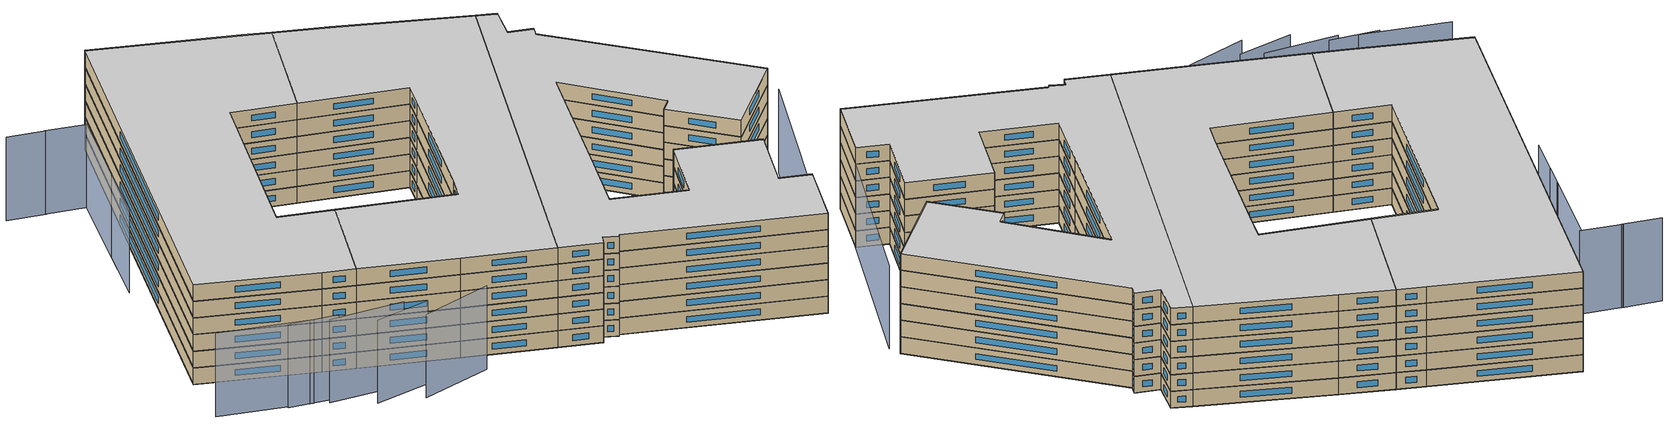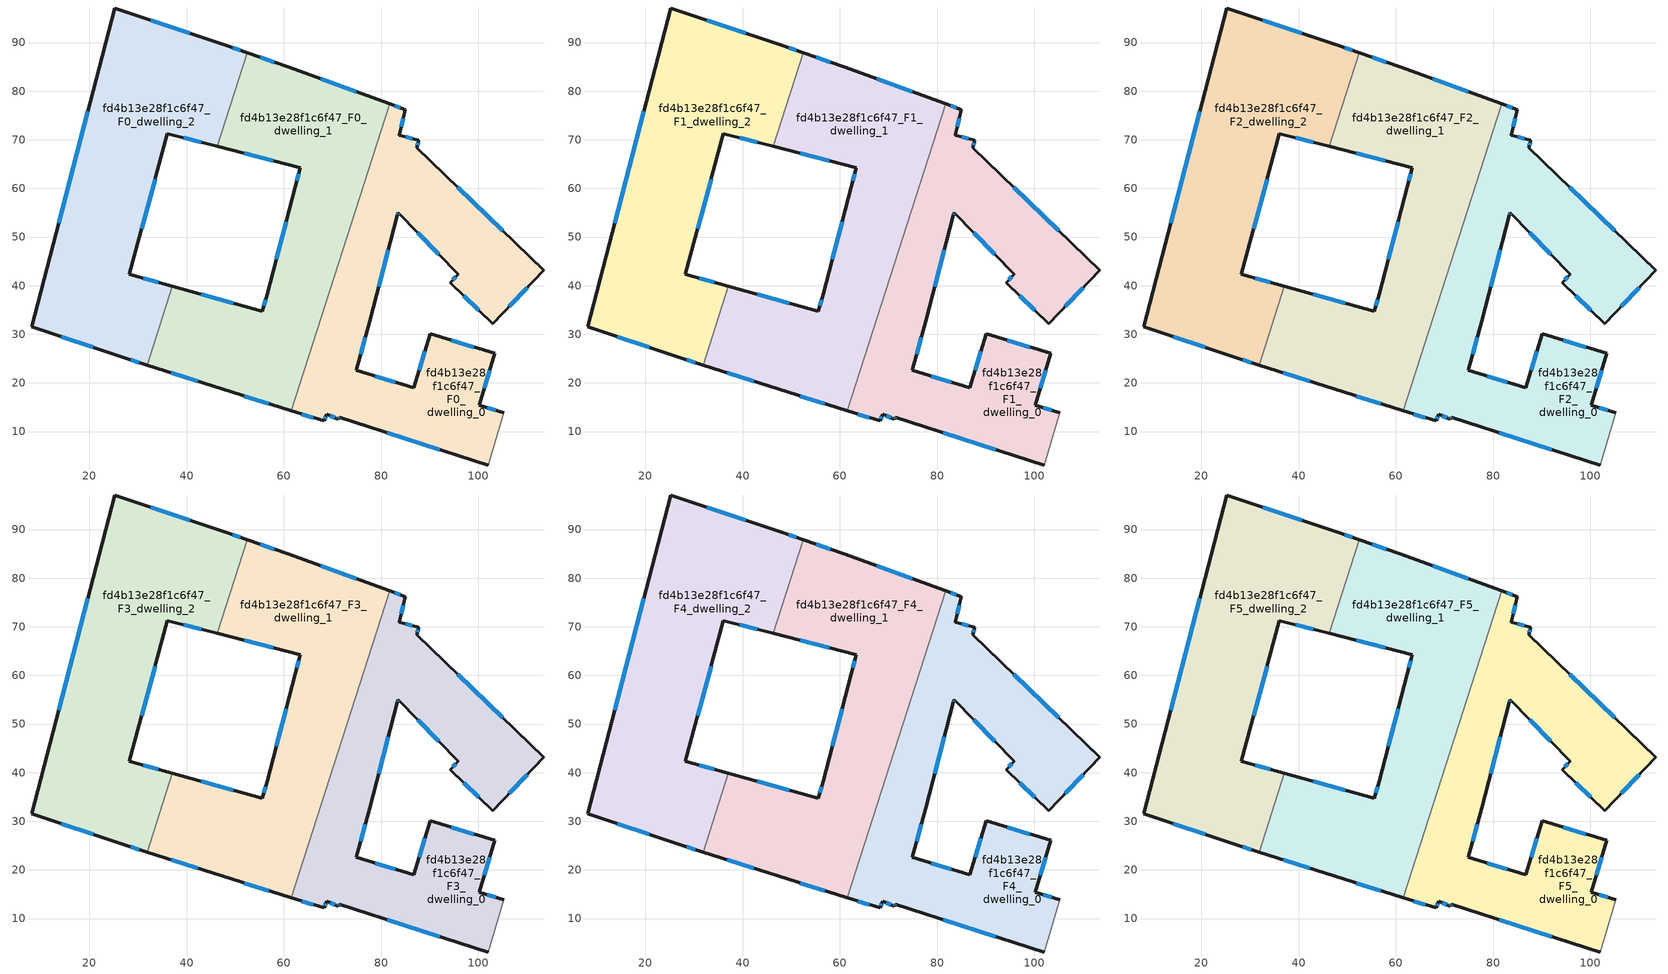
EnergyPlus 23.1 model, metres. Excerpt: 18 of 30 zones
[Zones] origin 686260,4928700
fd4b13e28f1c6f47_F0_dwelling_0
 floor ground (EU_floor_Construction): 102.03,3.13 105.22,13.91 100.19,15.45 103.4,26.08 90.09,30.09 86.74,19.01 74.89,22.59 77.6,32.68 83.31,54.49 83.46,55 95.88,42.39 94.17,40.62 102.91,32.19 113.47,43.14 87.32,68.39 87.73,69.86 83.74,70.94 84.94,76.18 81.71,77.36 61.51,14.3 68.26,12.19 68.8,13.53 71.2,12.57 71.34,12.95 z0
 wall outside (EU_wall_Construction): 81.71,77.36 84.94,76.18 83.74,70.94 87.73,69.86 87.32,68.39 113.47,43.14 102.91,32.19 94.17,40.62 95.88,42.39 83.46,55 83.31,54.49 77.6,32.68 74.89,22.59 86.74,19.01 90.09,30.09 103.4,26.08 100.19,15.45 105.22,13.91 / 102.03,3.13 71.34,12.95 71.2,12.57 68.8,13.53 68.26,12.19 61.51,14.3 z0:3
 wall to fd4b13e28f1c6f47_F0_dwelling_1 (EU_wall_Construction): 61.51,14.3 81.71,77.36 z0:3
 wall adiabatic (EU_wall_Construction): 105.22,13.91 102.03,3.13 z0:3
 window (EU_Window_Construction): 68.62,13.09 68.43,12.62 / 66.07,12.87 63.7,13.61 / 82.76,76.98 83.89,76.56 / 84.55,74.48 84.13,72.64 / 85.03,70.59 86.43,70.21 / 87.59,69.38 87.45,68.86 / 95.79,60.2 104.99,51.32 / 110.04,39.59 106.33,35.74 / 100.07,34.92 97,37.89 / 94.72,41.19 95.32,41.81 / 91.85,46.48 87.48,50.91 / 83.41,54.83 83.36,54.65 / 81.46,47.42 79.45,39.75 / 76.72,29.41 75.77,25.86 / 78.73,21.43 82.9,20.17 / 87.82,22.6 89,26.5 / 94.4,28.79 99.08,27.38 / 102.36,22.63 101.23,18.89 / 101.82,14.95 103.59,14.41 / 92.08,6.31 81.29,9.77 / 71.29,12.83 71.24,12.69 / 70.42,12.88 69.58,13.22 z0.97:2.03
fd4b13e28f1c6f47_F0_dwelling_1
 floor ground (EU_floor_Construction): 61.51,14.3 81.71,77.36 60.75,85.06 52.45,87.92 46.27,68.63 63.35,64.3 62.37,60.34 56.55,38.24 55.54,34.78 37.06,39.89 31.87,23.68 47.24,18.76 z0
 wall outside (EU_wall_Construction): 37.06,39.89 55.54,34.78 56.55,38.24 62.37,60.34 63.35,64.3 46.27,68.63 / 52.45,87.92 60.75,85.06 81.71,77.36 / 61.51,14.3 47.24,18.76 31.87,23.68 z0:3
 wall to fd4b13e28f1c6f47_F0_dwelling_2 (EU_wall_Construction): 46.27,68.63 52.45,87.92 / 31.87,23.68 37.06,39.89 z0:3
 window (EU_Window_Construction): 43.05,38.23 49.55,36.43 / 55.86,35.9 56.22,37.12 / 58.43,45.4 60.48,53.17 / 62.68,61.62 63.03,63.01 / 57.81,65.7 51.8,67.22 / 55.14,87 58.06,85.99 / 67.54,82.56 74.91,79.86 / 56.88,15.74 51.86,17.31 / 42.26,20.36 36.85,22.09 z0.97:2.03
fd4b13e28f1c6f47_F0_dwelling_2
 floor ground (EU_floor_Construction): 31.87,23.68 37.06,39.89 28.23,42.33 36.05,71.22 46.27,68.63 52.45,87.92 48.01,89.46 25.21,97.1 8.11,31.6 26.88,25.28 z0
 wall outside (EU_wall_Construction): 46.27,68.63 36.05,71.22 28.23,42.33 37.06,39.89 / 31.87,23.68 26.88,25.28 8.11,31.6 25.21,97.1 48.01,89.46 52.45,87.92 z0:3
 window (EU_Window_Construction): 32.6,94.62 40.62,91.93 / 49.45,88.96 51.01,88.42 / 42.95,69.47 39.36,70.38 / 33.51,61.85 30.76,51.7 / 31.09,41.54 34.2,40.68 / 30.25,24.2 28.5,24.76 / 20.79,27.33 14.19,29.55 / 13.65,52.83 19.66,75.87 z0.97:2.03
fd4b13e28f1c6f47_F1_dwelling_0
 floor to fd4b13e28f1c6f47_F0_dwelling_0 (EU_floor_Construction): 102.03,3.13 105.22,13.91 100.19,15.45 103.4,26.08 90.09,30.09 86.74,19.01 74.89,22.59 77.6,32.68 83.31,54.49 83.46,55 95.88,42.39 94.17,40.62 102.91,32.19 113.47,43.14 87.32,68.39 87.73,69.86 83.74,70.94 84.94,76.18 81.71,77.36 61.51,14.3 68.26,12.19 68.8,13.53 71.2,12.57 71.34,12.95 z3
 wall outside (EU_wall_Construction): 81.71,77.36 84.94,76.18 83.74,70.94 87.73,69.86 87.32,68.39 113.47,43.14 102.91,32.19 94.17,40.62 95.88,42.39 83.46,55 83.31,54.49 77.6,32.68 74.89,22.59 86.74,19.01 90.09,30.09 103.4,26.08 100.19,15.45 105.22,13.91 / 102.03,3.13 71.34,12.95 71.2,12.57 68.8,13.53 68.26,12.19 61.51,14.3 z3:6
 wall to fd4b13e28f1c6f47_F1_dwelling_1 (EU_wall_Construction): 61.51,14.3 81.71,77.36 z3:6
 wall adiabatic (EU_wall_Construction): 105.22,13.91 102.03,3.13 z3:6
 window (EU_Window_Construction): 68.62,13.09 68.43,12.62 / 66.07,12.87 63.7,13.61 / 82.76,76.98 83.89,76.56 / 84.55,74.48 84.13,72.64 / 85.03,70.59 86.43,70.21 / 87.59,69.38 87.45,68.86 / 95.79,60.2 104.99,51.32 / 110.04,39.59 106.33,35.74 / 100.07,34.92 97,37.89 / 94.72,41.19 95.32,41.81 / 91.85,46.48 87.48,50.91 / 83.41,54.83 83.36,54.65 / 81.46,47.42 79.45,39.75 / 76.72,29.41 75.77,25.86 / 78.73,21.43 82.9,20.17 / 87.82,22.6 89,26.5 / 94.4,28.79 99.08,27.38 / 102.36,22.63 101.23,18.89 / 101.82,14.95 103.59,14.41 / 92.08,6.31 81.29,9.77 / 71.29,12.83 71.24,12.69 / 70.42,12.88 69.58,13.22 z3.97:5.03
fd4b13e28f1c6f47_F1_dwelling_1
 floor to fd4b13e28f1c6f47_F0_dwelling_1 (EU_floor_Construction): 61.51,14.3 81.71,77.36 60.75,85.06 52.45,87.92 46.27,68.63 63.35,64.3 62.37,60.34 56.55,38.24 55.54,34.78 37.06,39.89 31.87,23.68 47.24,18.76 z3
 wall outside (EU_wall_Construction): 37.06,39.89 55.54,34.78 56.55,38.24 62.37,60.34 63.35,64.3 46.27,68.63 / 52.45,87.92 60.75,85.06 81.71,77.36 / 61.51,14.3 47.24,18.76 31.87,23.68 z3:6
 wall to fd4b13e28f1c6f47_F1_dwelling_2 (EU_wall_Construction): 46.27,68.63 52.45,87.92 / 31.87,23.68 37.06,39.89 z3:6
 window (EU_Window_Construction): 43.05,38.23 49.55,36.43 / 55.86,35.9 56.22,37.12 / 58.43,45.4 60.48,53.17 / 62.68,61.62 63.03,63.01 / 57.81,65.7 51.8,67.22 / 55.14,87 58.06,85.99 / 67.54,82.56 74.91,79.86 / 56.88,15.74 51.86,17.31 / 42.26,20.36 36.85,22.09 z3.97:5.03
fd4b13e28f1c6f47_F1_dwelling_2
 floor to fd4b13e28f1c6f47_F0_dwelling_2 (EU_floor_Construction): 31.87,23.68 37.06,39.89 28.23,42.33 36.05,71.22 46.27,68.63 52.45,87.92 48.01,89.46 25.21,97.1 8.11,31.6 26.88,25.28 z3
 wall outside (EU_wall_Construction): 46.27,68.63 36.05,71.22 28.23,42.33 37.06,39.89 / 31.87,23.68 26.88,25.28 8.11,31.6 25.21,97.1 48.01,89.46 52.45,87.92 z3:6
 window (EU_Window_Construction): 32.6,94.62 40.62,91.93 / 49.45,88.96 51.01,88.42 / 42.95,69.47 39.36,70.38 / 33.51,61.85 30.76,51.7 / 31.09,41.54 34.2,40.68 / 30.25,24.2 28.5,24.76 / 20.79,27.33 14.19,29.55 / 13.65,52.83 19.66,75.87 z3.97:5.03
fd4b13e28f1c6f47_F2_dwelling_0
 floor to fd4b13e28f1c6f47_F1_dwelling_0 (EU_floor_Construction): 102.03,3.13 105.22,13.91 100.19,15.45 103.4,26.08 90.09,30.09 86.74,19.01 74.89,22.59 77.6,32.68 83.31,54.49 83.46,55 95.88,42.39 94.17,40.62 102.91,32.19 113.47,43.14 87.32,68.39 87.73,69.86 83.74,70.94 84.94,76.18 81.71,77.36 61.51,14.3 68.26,12.19 68.8,13.53 71.2,12.57 71.34,12.95 z6
 wall outside (EU_wall_Construction): 81.71,77.36 84.94,76.18 83.74,70.94 87.73,69.86 87.32,68.39 113.47,43.14 102.91,32.19 94.17,40.62 95.88,42.39 83.46,55 83.31,54.49 77.6,32.68 74.89,22.59 86.74,19.01 90.09,30.09 103.4,26.08 100.19,15.45 105.22,13.91 / 102.03,3.13 71.34,12.95 71.2,12.57 68.8,13.53 68.26,12.19 61.51,14.3 z6:9
 wall to fd4b13e28f1c6f47_F2_dwelling_1 (EU_wall_Construction): 61.51,14.3 81.71,77.36 z6:9
 wall adiabatic (EU_wall_Construction): 105.22,13.91 102.03,3.13 z6:9
 window (EU_Window_Construction): 68.62,13.09 68.43,12.62 / 66.07,12.87 63.7,13.61 / 82.76,76.98 83.89,76.56 / 84.55,74.48 84.13,72.64 / 85.03,70.59 86.43,70.21 / 87.59,69.38 87.45,68.86 / 95.79,60.2 104.99,51.32 / 110.04,39.59 106.33,35.74 / 100.07,34.92 97,37.89 / 94.72,41.19 95.32,41.81 / 91.85,46.48 87.48,50.91 / 83.41,54.83 83.36,54.65 / 81.46,47.42 79.45,39.75 / 76.72,29.41 75.77,25.86 / 78.73,21.43 82.9,20.17 / 87.82,22.6 89,26.5 / 94.4,28.79 99.08,27.38 / 102.36,22.63 101.23,18.89 / 101.82,14.95 103.59,14.41 / 92.08,6.31 81.29,9.77 / 71.29,12.83 71.24,12.69 / 70.42,12.88 69.58,13.22 z6.97:8.03
fd4b13e28f1c6f47_F2_dwelling_1
 floor to fd4b13e28f1c6f47_F1_dwelling_1 (EU_floor_Construction): 61.51,14.3 81.71,77.36 60.75,85.06 52.45,87.92 46.27,68.63 63.35,64.3 62.37,60.34 56.55,38.24 55.54,34.78 37.06,39.89 31.87,23.68 47.24,18.76 z6
 wall outside (EU_wall_Construction): 37.06,39.89 55.54,34.78 56.55,38.24 62.37,60.34 63.35,64.3 46.27,68.63 / 52.45,87.92 60.75,85.06 81.71,77.36 / 61.51,14.3 47.24,18.76 31.87,23.68 z6:9
 wall to fd4b13e28f1c6f47_F2_dwelling_2 (EU_wall_Construction): 46.27,68.63 52.45,87.92 / 31.87,23.68 37.06,39.89 z6:9
 window (EU_Window_Construction): 43.05,38.23 49.55,36.43 / 55.86,35.9 56.22,37.12 / 58.43,45.4 60.48,53.17 / 62.68,61.62 63.03,63.01 / 57.81,65.7 51.8,67.22 / 55.14,87 58.06,85.99 / 67.54,82.56 74.91,79.86 / 56.88,15.74 51.86,17.31 / 42.26,20.36 36.85,22.09 z6.97:8.03
fd4b13e28f1c6f47_F2_dwelling_2
 floor to fd4b13e28f1c6f47_F1_dwelling_2 (EU_floor_Construction): 31.87,23.68 37.06,39.89 28.23,42.33 36.05,71.22 46.27,68.63 52.45,87.92 48.01,89.46 25.21,97.1 8.11,31.6 26.88,25.28 z6
 wall outside (EU_wall_Construction): 46.27,68.63 36.05,71.22 28.23,42.33 37.06,39.89 / 31.87,23.68 26.88,25.28 8.11,31.6 25.21,97.1 48.01,89.46 52.45,87.92 z6:9
 window (EU_Window_Construction): 32.6,94.62 40.62,91.93 / 49.45,88.96 51.01,88.42 / 42.95,69.47 39.36,70.38 / 33.51,61.85 30.76,51.7 / 31.09,41.54 34.2,40.68 / 30.25,24.2 28.5,24.76 / 20.79,27.33 14.19,29.55 / 13.65,52.83 19.66,75.87 z6.97:8.03
fd4b13e28f1c6f47_F3_dwelling_0
 floor to fd4b13e28f1c6f47_F2_dwelling_0 (EU_floor_Construction): 102.03,3.13 105.22,13.91 100.19,15.45 103.4,26.08 90.09,30.09 86.74,19.01 74.89,22.59 77.6,32.68 83.31,54.49 83.46,55 95.88,42.39 94.17,40.62 102.91,32.19 113.47,43.14 87.32,68.39 87.73,69.86 83.74,70.94 84.94,76.18 81.71,77.36 61.51,14.3 68.26,12.19 68.8,13.53 71.2,12.57 71.34,12.95 z9
 wall outside (EU_wall_Construction): 81.71,77.36 84.94,76.18 83.74,70.94 87.73,69.86 87.32,68.39 113.47,43.14 102.91,32.19 94.17,40.62 95.88,42.39 83.46,55 83.31,54.49 77.6,32.68 74.89,22.59 86.74,19.01 90.09,30.09 103.4,26.08 100.19,15.45 105.22,13.91 / 102.03,3.13 71.34,12.95 71.2,12.57 68.8,13.53 68.26,12.19 61.51,14.3 z9:12
 wall to fd4b13e28f1c6f47_F3_dwelling_1 (EU_wall_Construction): 61.51,14.3 81.71,77.36 z9:12
 wall adiabatic (EU_wall_Construction): 105.22,13.91 102.03,3.13 z9:12
 window (EU_Window_Construction): 68.62,13.09 68.43,12.62 / 66.07,12.87 63.7,13.61 / 82.76,76.98 83.89,76.56 / 84.55,74.48 84.13,72.64 / 85.03,70.59 86.43,70.21 / 87.59,69.38 87.45,68.86 / 95.79,60.2 104.99,51.32 / 110.04,39.59 106.33,35.74 / 100.07,34.92 97,37.89 / 94.72,41.19 95.32,41.81 / 91.85,46.48 87.48,50.91 / 83.41,54.83 83.36,54.65 / 81.46,47.42 79.45,39.75 / 76.72,29.41 75.77,25.86 / 78.73,21.43 82.9,20.17 / 87.82,22.6 89,26.5 / 94.4,28.79 99.08,27.38 / 102.36,22.63 101.23,18.89 / 101.82,14.95 103.59,14.41 / 92.08,6.31 81.29,9.77 / 71.29,12.83 71.24,12.69 / 70.42,12.88 69.58,13.22 z9.97:11.03
fd4b13e28f1c6f47_F3_dwelling_1
 floor to fd4b13e28f1c6f47_F2_dwelling_1 (EU_floor_Construction): 61.51,14.3 81.71,77.36 60.75,85.06 52.45,87.92 46.27,68.63 63.35,64.3 62.37,60.34 56.55,38.24 55.54,34.78 37.06,39.89 31.87,23.68 47.24,18.76 z9
 wall outside (EU_wall_Construction): 37.06,39.89 55.54,34.78 56.55,38.24 62.37,60.34 63.35,64.3 46.27,68.63 / 52.45,87.92 60.75,85.06 81.71,77.36 / 61.51,14.3 47.24,18.76 31.87,23.68 z9:12
 wall to fd4b13e28f1c6f47_F3_dwelling_2 (EU_wall_Construction): 46.27,68.63 52.45,87.92 / 31.87,23.68 37.06,39.89 z9:12
 window (EU_Window_Construction): 43.05,38.23 49.55,36.43 / 55.86,35.9 56.22,37.12 / 58.43,45.4 60.48,53.17 / 62.68,61.62 63.03,63.01 / 57.81,65.7 51.8,67.22 / 55.14,87 58.06,85.99 / 67.54,82.56 74.91,79.86 / 56.88,15.74 51.86,17.31 / 42.26,20.36 36.85,22.09 z9.97:11.03
fd4b13e28f1c6f47_F3_dwelling_2
 floor to fd4b13e28f1c6f47_F2_dwelling_2 (EU_floor_Construction): 31.87,23.68 37.06,39.89 28.23,42.33 36.05,71.22 46.27,68.63 52.45,87.92 48.01,89.46 25.21,97.1 8.11,31.6 26.88,25.28 z9
 wall outside (EU_wall_Construction): 46.27,68.63 36.05,71.22 28.23,42.33 37.06,39.89 / 31.87,23.68 26.88,25.28 8.11,31.6 25.21,97.1 48.01,89.46 52.45,87.92 z9:12
 window (EU_Window_Construction): 32.6,94.62 40.62,91.93 / 49.45,88.96 51.01,88.42 / 42.95,69.47 39.36,70.38 / 33.51,61.85 30.76,51.7 / 31.09,41.54 34.2,40.68 / 30.25,24.2 28.5,24.76 / 20.79,27.33 14.19,29.55 / 13.65,52.83 19.66,75.87 z9.97:11.03
fd4b13e28f1c6f47_F4_dwelling_0
 floor to fd4b13e28f1c6f47_F3_dwelling_0 (EU_floor_Construction): 102.03,3.13 105.22,13.91 100.19,15.45 103.4,26.08 90.09,30.09 86.74,19.01 74.89,22.59 77.6,32.68 83.31,54.49 83.46,55 95.88,42.39 94.17,40.62 102.91,32.19 113.47,43.14 87.32,68.39 87.73,69.86 83.74,70.94 84.94,76.18 81.71,77.36 61.51,14.3 68.26,12.19 68.8,13.53 71.2,12.57 71.34,12.95 z12
 wall outside (EU_wall_Construction): 81.71,77.36 84.94,76.18 83.74,70.94 87.73,69.86 87.32,68.39 113.47,43.14 102.91,32.19 94.17,40.62 95.88,42.39 83.46,55 83.31,54.49 77.6,32.68 74.89,22.59 86.74,19.01 90.09,30.09 103.4,26.08 100.19,15.45 105.22,13.91 / 102.03,3.13 71.34,12.95 71.2,12.57 68.8,13.53 68.26,12.19 61.51,14.3 z12:15
 wall to fd4b13e28f1c6f47_F4_dwelling_1 (EU_wall_Construction): 61.51,14.3 81.71,77.36 z12:15
 wall adiabatic (EU_wall_Construction): 105.22,13.91 102.03,3.13 z12:15
 window (EU_Window_Construction): 68.62,13.09 68.43,12.62 / 66.07,12.87 63.7,13.61 / 82.76,76.98 83.89,76.56 / 84.55,74.48 84.13,72.64 / 85.03,70.59 86.43,70.21 / 87.59,69.38 87.45,68.86 / 95.79,60.2 104.99,51.32 / 110.04,39.59 106.33,35.74 / 100.07,34.92 97,37.89 / 94.72,41.19 95.32,41.81 / 91.85,46.48 87.48,50.91 / 83.41,54.83 83.36,54.65 / 81.46,47.42 79.45,39.75 / 76.72,29.41 75.77,25.86 / 78.73,21.43 82.9,20.17 / 87.82,22.6 89,26.5 / 94.4,28.79 99.08,27.38 / 102.36,22.63 101.23,18.89 / 101.82,14.95 103.59,14.41 / 92.08,6.31 81.29,9.77 / 71.29,12.83 71.24,12.69 / 70.42,12.88 69.58,13.22 z12.97:14.03
fd4b13e28f1c6f47_F4_dwelling_1
 floor to fd4b13e28f1c6f47_F3_dwelling_1 (EU_floor_Construction): 61.51,14.3 81.71,77.36 60.75,85.06 52.45,87.92 46.27,68.63 63.35,64.3 62.37,60.34 56.55,38.24 55.54,34.78 37.06,39.89 31.87,23.68 47.24,18.76 z12
 wall outside (EU_wall_Construction): 37.06,39.89 55.54,34.78 56.55,38.24 62.37,60.34 63.35,64.3 46.27,68.63 / 52.45,87.92 60.75,85.06 81.71,77.36 / 61.51,14.3 47.24,18.76 31.87,23.68 z12:15
 wall to fd4b13e28f1c6f47_F4_dwelling_2 (EU_wall_Construction): 46.27,68.63 52.45,87.92 / 31.87,23.68 37.06,39.89 z12:15
 window (EU_Window_Construction): 43.05,38.23 49.55,36.43 / 55.86,35.9 56.22,37.12 / 58.43,45.4 60.48,53.17 / 62.68,61.62 63.03,63.01 / 57.81,65.7 51.8,67.22 / 55.14,87 58.06,85.99 / 67.54,82.56 74.91,79.86 / 56.88,15.74 51.86,17.31 / 42.26,20.36 36.85,22.09 z12.97:14.03
fd4b13e28f1c6f47_F4_dwelling_2
 floor to fd4b13e28f1c6f47_F3_dwelling_2 (EU_floor_Construction): 31.87,23.68 37.06,39.89 28.23,42.33 36.05,71.22 46.27,68.63 52.45,87.92 48.01,89.46 25.21,97.1 8.11,31.6 26.88,25.28 z12
 wall outside (EU_wall_Construction): 46.27,68.63 36.05,71.22 28.23,42.33 37.06,39.89 / 31.87,23.68 26.88,25.28 8.11,31.6 25.21,97.1 48.01,89.46 52.45,87.92 z12:15
 window (EU_Window_Construction): 32.6,94.62 40.62,91.93 / 49.45,88.96 51.01,88.42 / 42.95,69.47 39.36,70.38 / 33.51,61.85 30.76,51.7 / 31.09,41.54 34.2,40.68 / 30.25,24.2 28.5,24.76 / 20.79,27.33 14.19,29.55 / 13.65,52.83 19.66,75.87 z12.97:14.03
fd4b13e28f1c6f47_F5_dwelling_0
 floor to fd4b13e28f1c6f47_F4_dwelling_0 (EU_floor_Construction): 102.03,3.13 105.22,13.91 100.19,15.45 103.4,26.08 90.09,30.09 86.74,19.01 74.89,22.59 77.6,32.68 83.31,54.49 83.46,55 95.88,42.39 94.17,40.62 102.91,32.19 113.47,43.14 87.32,68.39 87.73,69.86 83.74,70.94 84.94,76.18 81.71,77.36 61.51,14.3 68.26,12.19 68.8,13.53 71.2,12.57 71.34,12.95 z15
 wall outside (EU_wall_Construction): 81.71,77.36 84.94,76.18 83.74,70.94 87.73,69.86 87.32,68.39 113.47,43.14 102.91,32.19 94.17,40.62 95.88,42.39 83.46,55 83.31,54.49 77.6,32.68 74.89,22.59 86.74,19.01 90.09,30.09 103.4,26.08 100.19,15.45 105.22,13.91 / 102.03,3.13 71.34,12.95 71.2,12.57 68.8,13.53 68.26,12.19 61.51,14.3 z15:18
 wall to fd4b13e28f1c6f47_F5_dwelling_1 (EU_wall_Construction): 61.51,14.3 81.71,77.36 z15:18
 wall adiabatic (EU_wall_Construction): 105.22,13.91 102.03,3.13 z15:18
 window (EU_Window_Construction): 68.62,13.09 68.43,12.62 / 66.07,12.87 63.7,13.61 / 82.76,76.98 83.89,76.56 / 84.55,74.48 84.13,72.64 / 85.03,70.59 86.43,70.21 / 87.59,69.38 87.45,68.86 / 95.79,60.2 104.99,51.32 / 110.04,39.59 106.33,35.74 / 100.07,34.92 97,37.89 / 94.72,41.19 95.32,41.81 / 91.85,46.48 87.48,50.91 / 83.41,54.83 83.36,54.65 / 81.46,47.42 79.45,39.75 / 76.72,29.41 75.77,25.86 / 78.73,21.43 82.9,20.17 / 87.82,22.6 89,26.5 / 94.4,28.79 99.08,27.38 / 102.36,22.63 101.23,18.89 / 101.82,14.95 103.59,14.41 / 92.08,6.31 81.29,9.77 / 71.29,12.83 71.24,12.69 / 70.42,12.88 69.58,13.22 z15.97:17.03
 ceiling to fd4b13e28f1c6f47_F6_dwelling_0 (EU_floor_Construction): 87.73,69.86 87.32,68.39 113.47,43.14 102.91,32.19 94.17,40.62 95.88,42.39 83.46,55 83.31,54.49 77.6,32.68 74.89,22.59 86.74,19.01 90.09,30.09 103.4,26.08 100.19,15.45 105.22,13.91 102.03,3.13 71.34,12.95 71.2,12.57 68.8,13.53 68.26,12.19 61.51,14.3 81.71,77.36 84.94,76.18 83.74,70.94 z18
fd4b13e28f1c6f47_F5_dwelling_1
 floor to fd4b13e28f1c6f47_F4_dwelling_1 (EU_floor_Construction): 61.51,14.3 81.71,77.36 60.75,85.06 52.45,87.92 46.27,68.63 63.35,64.3 62.37,60.34 56.55,38.24 55.54,34.78 37.06,39.89 31.87,23.68 47.24,18.76 z15
 wall outside (EU_wall_Construction): 37.06,39.89 55.54,34.78 56.55,38.24 62.37,60.34 63.35,64.3 46.27,68.63 / 52.45,87.92 60.75,85.06 81.71,77.36 / 61.51,14.3 47.24,18.76 31.87,23.68 z15:18
 wall to fd4b13e28f1c6f47_F5_dwelling_2 (EU_wall_Construction): 46.27,68.63 52.45,87.92 / 31.87,23.68 37.06,39.89 z15:18
 window (EU_Window_Construction): 43.05,38.23 49.55,36.43 / 55.86,35.9 56.22,37.12 / 58.43,45.4 60.48,53.17 / 62.68,61.62 63.03,63.01 / 57.81,65.7 51.8,67.22 / 55.14,87 58.06,85.99 / 67.54,82.56 74.91,79.86 / 56.88,15.74 51.86,17.31 / 42.26,20.36 36.85,22.09 z15.97:17.03
 ceiling to fd4b13e28f1c6f47_F6_dwelling_1 (EU_floor_Construction): 81.71,77.36 61.51,14.3 47.24,18.76 31.87,23.68 37.06,39.89 55.54,34.78 56.55,38.24 62.37,60.34 63.35,64.3 46.27,68.63 52.45,87.92 60.75,85.06 z18
fd4b13e28f1c6f47_F5_dwelling_2
 floor to fd4b13e28f1c6f47_F4_dwelling_2 (EU_floor_Construction): 31.87,23.68 37.06,39.89 28.23,42.33 36.05,71.22 46.27,68.63 52.45,87.92 48.01,89.46 25.21,97.1 8.11,31.6 26.88,25.28 z15
 wall outside (EU_wall_Construction): 46.27,68.63 36.05,71.22 28.23,42.33 37.06,39.89 / 31.87,23.68 26.88,25.28 8.11,31.6 25.21,97.1 48.01,89.46 52.45,87.92 z15:18
 window (EU_Window_Construction): 32.6,94.62 40.62,91.93 / 49.45,88.96 51.01,88.42 / 42.95,69.47 39.36,70.38 / 33.51,61.85 30.76,51.7 / 31.09,41.54 34.2,40.68 / 30.25,24.2 28.5,24.76 / 20.79,27.33 14.19,29.55 / 13.65,52.83 19.66,75.87 z15.97:17.03
 ceiling to fd4b13e28f1c6f47_F6_dwelling_2 (EU_floor_Construction): 48.01,89.46 52.45,87.92 46.27,68.63 36.05,71.22 28.23,42.33 37.06,39.89 31.87,23.68 26.88,25.28 8.11,31.6 25.21,97.1 z18
shading: 30.11,13.67 39.35,14.82 / 23.82,17.25 36,16.28 / 37.32,11.48 49.2,14.14 / 6.81,22.16 21.66,18.33 / 101.72,3.48 114.34,41.16 / 17.64,19.03 25.6,17.77 / 14.51,69.63 11.9,58.85 / 17.65,82.95 13.48,65.29 / 17.93,82.81 11.24,84.26 / 11.48,84.21 5.24,85.49 z0:15
[Building]
EU S2 Campaign: North Axis=0; Terrain=City; Solar Distribution=FullExterior
[Site:Location]
Bologna: Latitude=44.5; Longitude=11.25; Time Zone=1; Elevation=37
[SizingPeriod:WeatherFileDays]
AnnualSizingPeriod: Begin Month=1; Begin Day of Month=1; End Month=12; End Day of Month=31; Day of Week for Start Day=Monday; Use Weather File Daylight Saving Period=No; Use Weather File Rain and Snow Indicators=No
[MATERIAL]
EU_InternalMass_Material: Roughness=MediumRough; Thickness=0.1; Conductivity=1; Density=1800; Specific Heat=900; Thermal Absorptance=0.9; Solar Absorptance=0.7; Visible Absorptance=0.7
[MATERIAL:NOMASS] Roughness=MediumRough; Thermal Absorptance=0.9; Solar Absorptance=0.7; Visible Absorptance=0.7
Name | Thermal Resistance
EU_wall_NoMass | 0.779417
EU_floor_NoMass | 0.588222
[WINDOWMATERIAL:SIMPLEGLAZINGSYSTEM]
EU_Window_SimpleGlazing: UFactor=5.16242; Solar Heat Gain Coefficient=0.85; Visible Transmittance=0.85
[CONSTRUCTION]
EU_wall_Construction: EU_wall_NoMass
EU_floor_Construction: EU_floor_NoMass
EU_InternalMass_Construction: EU_InternalMass_Material
EU_Window_Construction: EU_Window_SimpleGlazing
[ZONE] Type=1; Multiplier=1; Ceiling Height=autocalculate; Floor Area=autocalculate; Part of Total Floor Area=Yes
Name | Volume
fd4b13e28f1c6f47_F0_dwelling_0; fd4b13e28f1c6f47_F1_dwelling_0; fd4b13e28f1c6f47_F2_dwelling_0; fd4b13e28f1c6f47_F3_dwelling_0; fd4b13e28f1c6f47_F4_dwelling_0; fd4b13e28f1c6f47_F5_dwelling_0 | 4562.01
fd4b13e28f1c6f47_F0_dwelling_1; fd4b13e28f1c6f47_F1_dwelling_1; fd4b13e28f1c6f47_F2_dwelling_1; fd4b13e28f1c6f47_F3_dwelling_1; fd4b13e28f1c6f47_F4_dwelling_1; fd4b13e28f1c6f47_F5_dwelling_1 | 4561.89
fd4b13e28f1c6f47_F0_dwelling_2; fd4b13e28f1c6f47_F1_dwelling_2; fd4b13e28f1c6f47_F2_dwelling_2; fd4b13e28f1c6f47_F3_dwelling_2; fd4b13e28f1c6f47_F4_dwelling_2; fd4b13e28f1c6f47_F5_dwelling_2 | 4561.96
[INTERNALMASS] Construction=EU_InternalMass_Construction
Name | Zone or ZoneList | Surface Area
fd4b13e28f1c6f47_F0_dwelling_0_EU_InternalMass | fd4b13e28f1c6f47_F0_dwelling_0 | 1520.67
fd4b13e28f1c6f47_F0_dwelling_1_EU_InternalMass | fd4b13e28f1c6f47_F0_dwelling_1 | 1520.63
fd4b13e28f1c6f47_F0_dwelling_2_EU_InternalMass | fd4b13e28f1c6f47_F0_dwelling_2 | 1520.65
fd4b13e28f1c6f47_F1_dwelling_0_EU_InternalMass | fd4b13e28f1c6f47_F1_dwelling_0 | 1520.67
fd4b13e28f1c6f47_F1_dwelling_1_EU_InternalMass | fd4b13e28f1c6f47_F1_dwelling_1 | 1520.63
fd4b13e28f1c6f47_F1_dwelling_2_EU_InternalMass | fd4b13e28f1c6f47_F1_dwelling_2 | 1520.65
fd4b13e28f1c6f47_F2_dwelling_0_EU_InternalMass | fd4b13e28f1c6f47_F2_dwelling_0 | 1520.67
fd4b13e28f1c6f47_F2_dwelling_1_EU_InternalMass | fd4b13e28f1c6f47_F2_dwelling_1 | 1520.63
fd4b13e28f1c6f47_F2_dwelling_2_EU_InternalMass | fd4b13e28f1c6f47_F2_dwelling_2 | 1520.65
fd4b13e28f1c6f47_F3_dwelling_0_EU_InternalMass | fd4b13e28f1c6f47_F3_dwelling_0 | 1520.67
fd4b13e28f1c6f47_F3_dwelling_1_EU_InternalMass | fd4b13e28f1c6f47_F3_dwelling_1 | 1520.63
fd4b13e28f1c6f47_F3_dwelling_2_EU_InternalMass | fd4b13e28f1c6f47_F3_dwelling_2 | 1520.65
fd4b13e28f1c6f47_F4_dwelling_0_EU_InternalMass | fd4b13e28f1c6f47_F4_dwelling_0 | 1520.67
fd4b13e28f1c6f47_F4_dwelling_1_EU_InternalMass | fd4b13e28f1c6f47_F4_dwelling_1 | 1520.63
fd4b13e28f1c6f47_F4_dwelling_2_EU_InternalMass | fd4b13e28f1c6f47_F4_dwelling_2 | 1520.65
fd4b13e28f1c6f47_F5_dwelling_0_EU_InternalMass | fd4b13e28f1c6f47_F5_dwelling_0 | 1520.67
fd4b13e28f1c6f47_F5_dwelling_1_EU_InternalMass | fd4b13e28f1c6f47_F5_dwelling_1 | 1520.63
fd4b13e28f1c6f47_F5_dwelling_2_EU_InternalMass | fd4b13e28f1c6f47_F5_dwelling_2 | 1520.65
[OTHEREQUIPMENT] Fuel Type=Electricity; Design Level Calculation Method=Watts/Area; Power per Zone Floor Area=1; Fraction Latent=0; Fraction Radiant=0; Fraction Lost=0; Carbon Dioxide Generation Rate=0; EndUse Subcategory=EU_Step8_InternalGains
Name | Zone or ZoneList or Space or SpaceList | Schedule
EU_Step8_InternalGain_fd4b13e28f1c6f47_F0_dwelling_0_f000 | fd4b13e28f1c6f47_F0_dwelling_0 | EU_Step8_GainSchedule_fd4b13e28f1c6f47_F0_dwelling_0_f000
EU_Step8_InternalGain_fd4b13e28f1c6f47_F0_dwelling_1_f000 | fd4b13e28f1c6f47_F0_dwelling_1 | EU_Step8_GainSchedule_fd4b13e28f1c6f47_F0_dwelling_1_f000
EU_Step8_InternalGain_fd4b13e28f1c6f47_F0_dwelling_2_f000 | fd4b13e28f1c6f47_F0_dwelling_2 | EU_Step8_GainSchedule_fd4b13e28f1c6f47_F0_dwelling_2_f000
EU_Step8_InternalGain_fd4b13e28f1c6f47_F1_dwelling_0_f000 | fd4b13e28f1c6f47_F1_dwelling_0 | EU_Step8_GainSchedule_fd4b13e28f1c6f47_F1_dwelling_0_f000
EU_Step8_InternalGain_fd4b13e28f1c6f47_F1_dwelling_1_f000 | fd4b13e28f1c6f47_F1_dwelling_1 | EU_Step8_GainSchedule_fd4b13e28f1c6f47_F1_dwelling_1_f000
EU_Step8_InternalGain_fd4b13e28f1c6f47_F1_dwelling_2_f000 | fd4b13e28f1c6f47_F1_dwelling_2 | EU_Step8_GainSchedule_fd4b13e28f1c6f47_F1_dwelling_2_f000
EU_Step8_InternalGain_fd4b13e28f1c6f47_F2_dwelling_0_f000 | fd4b13e28f1c6f47_F2_dwelling_0 | EU_Step8_GainSchedule_fd4b13e28f1c6f47_F2_dwelling_0_f000
EU_Step8_InternalGain_fd4b13e28f1c6f47_F2_dwelling_1_f000 | fd4b13e28f1c6f47_F2_dwelling_1 | EU_Step8_GainSchedule_fd4b13e28f1c6f47_F2_dwelling_1_f000
EU_Step8_InternalGain_fd4b13e28f1c6f47_F2_dwelling_2_f000 | fd4b13e28f1c6f47_F2_dwelling_2 | EU_Step8_GainSchedule_fd4b13e28f1c6f47_F2_dwelling_2_f000
EU_Step8_InternalGain_fd4b13e28f1c6f47_F3_dwelling_0_f000 | fd4b13e28f1c6f47_F3_dwelling_0 | EU_Step8_GainSchedule_fd4b13e28f1c6f47_F3_dwelling_0_f000
EU_Step8_InternalGain_fd4b13e28f1c6f47_F3_dwelling_1_f000 | fd4b13e28f1c6f47_F3_dwelling_1 | EU_Step8_GainSchedule_fd4b13e28f1c6f47_F3_dwelling_1_f000
EU_Step8_InternalGain_fd4b13e28f1c6f47_F3_dwelling_2_f000 | fd4b13e28f1c6f47_F3_dwelling_2 | EU_Step8_GainSchedule_fd4b13e28f1c6f47_F3_dwelling_2_f000
EU_Step8_InternalGain_fd4b13e28f1c6f47_F4_dwelling_0_f000 | fd4b13e28f1c6f47_F4_dwelling_0 | EU_Step8_GainSchedule_fd4b13e28f1c6f47_F4_dwelling_0_f000
EU_Step8_InternalGain_fd4b13e28f1c6f47_F4_dwelling_1_f000 | fd4b13e28f1c6f47_F4_dwelling_1 | EU_Step8_GainSchedule_fd4b13e28f1c6f47_F4_dwelling_1_f000
EU_Step8_InternalGain_fd4b13e28f1c6f47_F4_dwelling_2_f000 | fd4b13e28f1c6f47_F4_dwelling_2 | EU_Step8_GainSchedule_fd4b13e28f1c6f47_F4_dwelling_2_f000
EU_Step8_InternalGain_fd4b13e28f1c6f47_F5_dwelling_0_f000 | fd4b13e28f1c6f47_F5_dwelling_0 | EU_Step8_GainSchedule_fd4b13e28f1c6f47_F5_dwelling_0_f000
EU_Step8_InternalGain_fd4b13e28f1c6f47_F5_dwelling_1_f000 | fd4b13e28f1c6f47_F5_dwelling_1 | EU_Step8_GainSchedule_fd4b13e28f1c6f47_F5_dwelling_1_f000
EU_Step8_InternalGain_fd4b13e28f1c6f47_F5_dwelling_2_f000 | fd4b13e28f1c6f47_F5_dwelling_2 | EU_Step8_GainSchedule_fd4b13e28f1c6f47_F5_dwelling_2_f000
[ZONEVENTILATION:DESIGNFLOWRATE] Schedule=EU_AlwaysOn; Design Flow Rate Calculation Method=AirChanges/Hour; Air Changes per Hour=0.712058; Ventilation Type=Natural; Fan Pressure Rise=0; Fan Total Efficiency=1; Constant Term Coefficient=1; Temperature Term Coefficient=0; Velocity Term Coefficient=0; Velocity Squared Term Coefficient=0; Minimum Indoor Temperature=-100; Maximum Indoor Temperature=100; Delta Temperature=-100; Minimum Outdoor Temperature=-100; Maximum Outdoor Temperature=100; Maximum Wind Speed=40
Name | Zone or ZoneList or Space or SpaceList
EU_ConstantAir_fd4b13e28f1c6f47_F0_dwelling_0 | fd4b13e28f1c6f47_F0_dwelling_0
EU_ConstantAir_fd4b13e28f1c6f47_F0_dwelling_1 | fd4b13e28f1c6f47_F0_dwelling_1
EU_ConstantAir_fd4b13e28f1c6f47_F0_dwelling_2 | fd4b13e28f1c6f47_F0_dwelling_2
EU_ConstantAir_fd4b13e28f1c6f47_F1_dwelling_0 | fd4b13e28f1c6f47_F1_dwelling_0
EU_ConstantAir_fd4b13e28f1c6f47_F1_dwelling_1 | fd4b13e28f1c6f47_F1_dwelling_1
EU_ConstantAir_fd4b13e28f1c6f47_F1_dwelling_2 | fd4b13e28f1c6f47_F1_dwelling_2
EU_ConstantAir_fd4b13e28f1c6f47_F2_dwelling_0 | fd4b13e28f1c6f47_F2_dwelling_0
EU_ConstantAir_fd4b13e28f1c6f47_F2_dwelling_1 | fd4b13e28f1c6f47_F2_dwelling_1
EU_ConstantAir_fd4b13e28f1c6f47_F2_dwelling_2 | fd4b13e28f1c6f47_F2_dwelling_2
EU_ConstantAir_fd4b13e28f1c6f47_F3_dwelling_0 | fd4b13e28f1c6f47_F3_dwelling_0
EU_ConstantAir_fd4b13e28f1c6f47_F3_dwelling_1 | fd4b13e28f1c6f47_F3_dwelling_1
EU_ConstantAir_fd4b13e28f1c6f47_F3_dwelling_2 | fd4b13e28f1c6f47_F3_dwelling_2
EU_ConstantAir_fd4b13e28f1c6f47_F4_dwelling_0 | fd4b13e28f1c6f47_F4_dwelling_0
EU_ConstantAir_fd4b13e28f1c6f47_F4_dwelling_1 | fd4b13e28f1c6f47_F4_dwelling_1
EU_ConstantAir_fd4b13e28f1c6f47_F4_dwelling_2 | fd4b13e28f1c6f47_F4_dwelling_2
EU_ConstantAir_fd4b13e28f1c6f47_F5_dwelling_0 | fd4b13e28f1c6f47_F5_dwelling_0
EU_ConstantAir_fd4b13e28f1c6f47_F5_dwelling_1 | fd4b13e28f1c6f47_F5_dwelling_1
EU_ConstantAir_fd4b13e28f1c6f47_F5_dwelling_2 | fd4b13e28f1c6f47_F5_dwelling_2
[HVACTEMPLATE:THERMOSTAT] Constant Heating Setpoint=20; Constant Cooling Setpoint=50
EU_HeatOnly_fd4b13e28f1c6f47_F0_dwelling_0; EU_HeatOnly_fd4b13e28f1c6f47_F0_dwelling_1; EU_HeatOnly_fd4b13e28f1c6f47_F0_dwelling_2; EU_HeatOnly_fd4b13e28f1c6f47_F1_dwelling_0; EU_HeatOnly_fd4b13e28f1c6f47_F1_dwelling_1; EU_HeatOnly_fd4b13e28f1c6f47_F1_dwelling_2; EU_HeatOnly_fd4b13e28f1c6f47_F2_dwelling_0; EU_HeatOnly_fd4b13e28f1c6f47_F2_dwelling_1; EU_HeatOnly_fd4b13e28f1c6f47_F2_dwelling_2; EU_HeatOnly_fd4b13e28f1c6f47_F3_dwelling_0; EU_HeatOnly_fd4b13e28f1c6f47_F3_dwelling_1; EU_HeatOnly_fd4b13e28f1c6f47_F3_dwelling_2; EU_HeatOnly_fd4b13e28f1c6f47_F4_dwelling_0; EU_HeatOnly_fd4b13e28f1c6f47_F4_dwelling_1; EU_HeatOnly_fd4b13e28f1c6f47_F4_dwelling_2; EU_HeatOnly_fd4b13e28f1c6f47_F5_dwelling_0; EU_HeatOnly_fd4b13e28f1c6f47_F5_dwelling_1; EU_HeatOnly_fd4b13e28f1c6f47_F5_dwelling_2; EU_HeatOnly_fd4b13e28f1c6f47_F6_dwelling_0; EU_HeatOnly_fd4b13e28f1c6f47_F6_dwelling_1; EU_HeatOnly_fd4b13e28f1c6f47_F6_dwelling_2; EU_HeatOnly_fd4b13e28f1c6f47_F7_dwelling_0; EU_HeatOnly_fd4b13e28f1c6f47_F7_dwelling_1; EU_HeatOnly_fd4b13e28f1c6f47_F7_dwelling_2; EU_HeatOnly_fd4b13e28f1c6f47_F8_dwelling_0; EU_HeatOnly_fd4b13e28f1c6f47_F8_dwelling_1; EU_HeatOnly_fd4b13e28f1c6f47_F9_dwelling_0; EU_HeatOnly_fd4b13e28f1c6f47_F9_dwelling_1; EU_HeatOnly_fd4b13e28f1c6f47_F10_dwelling_0; EU_HeatOnly_fd4b13e28f1c6f47_F10_dwelling_1
[HVACTEMPLATE:ZONE:IDEALLOADSAIRSYSTEM] System Availability Schedule=EU_AlwaysOn; Maximum Heating Supply Air Temperature=50; Minimum Cooling Supply Air Temperature=13; Maximum Heating Supply Air Humidity Ratio=0.0156; Minimum Cooling Supply Air Humidity Ratio=0.0077; Heating Limit=NoLimit; Cooling Limit=NoLimit; Heating Availability Schedule=EU_AlwaysOn; Cooling Availability Schedule=EU_CoolingOff; Dehumidification Control Type=ConstantSensibleHeatRatio; Cooling Sensible Heat Ratio=0.7; Dehumidification Setpoint=60; Humidification Control Type=None; Humidification Setpoint=30; Outdoor Air Method=None; Outdoor Air Flow Rate per Person=0.00944; Outdoor Air Flow Rate per Zone Floor Area=0; Outdoor Air Flow Rate per Zone=0; Demand Controlled Ventilation Type=None; Outdoor Air Economizer Type=NoEconomizer; Heat Recovery Type=None; Sensible Heat Recovery Effectiveness=0.7; Latent Heat Recovery Effectiveness=0.65
Name | Template Thermostat
fd4b13e28f1c6f47_F0_dwelling_0 | EU_HeatOnly_fd4b13e28f1c6f47_F0_dwelling_0
fd4b13e28f1c6f47_F0_dwelling_1 | EU_HeatOnly_fd4b13e28f1c6f47_F0_dwelling_1
fd4b13e28f1c6f47_F0_dwelling_2 | EU_HeatOnly_fd4b13e28f1c6f47_F0_dwelling_2
fd4b13e28f1c6f47_F1_dwelling_0 | EU_HeatOnly_fd4b13e28f1c6f47_F1_dwelling_0
fd4b13e28f1c6f47_F1_dwelling_1 | EU_HeatOnly_fd4b13e28f1c6f47_F1_dwelling_1
fd4b13e28f1c6f47_F1_dwelling_2 | EU_HeatOnly_fd4b13e28f1c6f47_F1_dwelling_2
fd4b13e28f1c6f47_F2_dwelling_0 | EU_HeatOnly_fd4b13e28f1c6f47_F2_dwelling_0
fd4b13e28f1c6f47_F2_dwelling_1 | EU_HeatOnly_fd4b13e28f1c6f47_F2_dwelling_1
fd4b13e28f1c6f47_F2_dwelling_2 | EU_HeatOnly_fd4b13e28f1c6f47_F2_dwelling_2
fd4b13e28f1c6f47_F3_dwelling_0 | EU_HeatOnly_fd4b13e28f1c6f47_F3_dwelling_0
fd4b13e28f1c6f47_F3_dwelling_1 | EU_HeatOnly_fd4b13e28f1c6f47_F3_dwelling_1
fd4b13e28f1c6f47_F3_dwelling_2 | EU_HeatOnly_fd4b13e28f1c6f47_F3_dwelling_2
fd4b13e28f1c6f47_F4_dwelling_0 | EU_HeatOnly_fd4b13e28f1c6f47_F4_dwelling_0
fd4b13e28f1c6f47_F4_dwelling_1 | EU_HeatOnly_fd4b13e28f1c6f47_F4_dwelling_1
fd4b13e28f1c6f47_F4_dwelling_2 | EU_HeatOnly_fd4b13e28f1c6f47_F4_dwelling_2
fd4b13e28f1c6f47_F5_dwelling_0 | EU_HeatOnly_fd4b13e28f1c6f47_F5_dwelling_0
fd4b13e28f1c6f47_F5_dwelling_1 | EU_HeatOnly_fd4b13e28f1c6f47_F5_dwelling_1
fd4b13e28f1c6f47_F5_dwelling_2 | EU_HeatOnly_fd4b13e28f1c6f47_F5_dwelling_2
[SIZING:ZONE] Zone Cooling Design Supply Air Temperature Input Method=SupplyAirTemperature; Zone Cooling Design Supply Air Temperature=13; Zone Heating Design Supply Air Temperature Input Method=SupplyAirTemperature; Zone Heating Design Supply Air Temperature=50; Zone Cooling Design Supply Air Humidity Ratio=0.008; Zone Heating Design Supply Air Humidity Ratio=0.008; Cooling Design Air Flow Method=DesignDay; Cooling Design Air Flow Rate=0; Cooling Minimum Air Flow per Zone Floor Area=0.000762; Cooling Minimum Air Flow=0; Cooling Minimum Air Flow Fraction=0.2; Heating Design Air Flow Method=DesignDay; Heating Design Air Flow Rate=0; Heating Maximum Air Flow per Zone Floor Area=0.002032; Heating Maximum Air Flow=0.141576; Heating Maximum Air Flow Fraction=0.3; Account for Dedicated Outdoor Air System=No; Dedicated Outdoor Air System Control Strategy=NeutralSupplyAir; Dedicated Outdoor Air Low Setpoint Temperature for Design=autosize; Dedicated Outdoor Air High Setpoint Temperature for Design=autosize; Zone Load Sizing Method=Sensible Load Only No Latent Load; Zone Latent Cooling Design Supply Air Humidity Ratio Input Method=HumidityRatioDifference; Zone Cooling Design Supply Air Humidity Ratio Difference=0.005; Zone Latent Heating Design Supply Air Humidity Ratio Input Method=HumidityRatioDifference; Zone Humidification Design Supply Air Humidity Ratio Difference=0.005
fd4b13e28f1c6f47_F0_dwelling_0; fd4b13e28f1c6f47_F0_dwelling_1; fd4b13e28f1c6f47_F0_dwelling_2; fd4b13e28f1c6f47_F1_dwelling_0; fd4b13e28f1c6f47_F1_dwelling_1; fd4b13e28f1c6f47_F1_dwelling_2; fd4b13e28f1c6f47_F2_dwelling_0; fd4b13e28f1c6f47_F2_dwelling_1; fd4b13e28f1c6f47_F2_dwelling_2; fd4b13e28f1c6f47_F3_dwelling_0; fd4b13e28f1c6f47_F3_dwelling_1; fd4b13e28f1c6f47_F3_dwelling_2; fd4b13e28f1c6f47_F4_dwelling_0; fd4b13e28f1c6f47_F4_dwelling_1; fd4b13e28f1c6f47_F4_dwelling_2; fd4b13e28f1c6f47_F5_dwelling_0; fd4b13e28f1c6f47_F5_dwelling_1; fd4b13e28f1c6f47_F5_dwelling_2
[SCHEDULE:CONSTANT]
Name | Hourly Value
EU_AlwaysOn | 1
EU_CoolingOff | 0
[SCHEDULE:FILE] Column Number=1; Rows to Skip at Top=0; Number of Hours of Data=8760; Column Separator=Comma; Interpolate to Timestep=No; Minutes per Item=60; Adjust Schedule for Daylight Savings=Yes
Name | File
EU_Step8_GainSchedule_fd4b13e28f1c6f47_F0_dwelling_0_f000 | ../../schedules/fd4b13e28f1c6f47/fd4b13e28f1c6f47_F0_dwelling_0_f000_gain.csv
EU_Step8_GainSchedule_fd4b13e28f1c6f47_F0_dwelling_1_f000 | ../../schedules/fd4b13e28f1c6f47/fd4b13e28f1c6f47_F0_dwelling_1_f000_gain.csv
EU_Step8_GainSchedule_fd4b13e28f1c6f47_F0_dwelling_2_f000 | ../../schedules/fd4b13e28f1c6f47/fd4b13e28f1c6f47_F0_dwelling_2_f000_gain.csv
EU_Step8_GainSchedule_fd4b13e28f1c6f47_F1_dwelling_0_f000 | ../../schedules/fd4b13e28f1c6f47/fd4b13e28f1c6f47_F1_dwelling_0_f000_gain.csv
EU_Step8_GainSchedule_fd4b13e28f1c6f47_F1_dwelling_1_f000 | ../../schedules/fd4b13e28f1c6f47/fd4b13e28f1c6f47_F1_dwelling_1_f000_gain.csv
EU_Step8_GainSchedule_fd4b13e28f1c6f47_F1_dwelling_2_f000 | ../../schedules/fd4b13e28f1c6f47/fd4b13e28f1c6f47_F1_dwelling_2_f000_gain.csv
EU_Step8_GainSchedule_fd4b13e28f1c6f47_F2_dwelling_0_f000 | ../../schedules/fd4b13e28f1c6f47/fd4b13e28f1c6f47_F2_dwelling_0_f000_gain.csv
EU_Step8_GainSchedule_fd4b13e28f1c6f47_F2_dwelling_1_f000 | ../../schedules/fd4b13e28f1c6f47/fd4b13e28f1c6f47_F2_dwelling_1_f000_gain.csv
EU_Step8_GainSchedule_fd4b13e28f1c6f47_F2_dwelling_2_f000 | ../../schedules/fd4b13e28f1c6f47/fd4b13e28f1c6f47_F2_dwelling_2_f000_gain.csv
EU_Step8_GainSchedule_fd4b13e28f1c6f47_F3_dwelling_0_f000 | ../../schedules/fd4b13e28f1c6f47/fd4b13e28f1c6f47_F3_dwelling_0_f000_gain.csv
EU_Step8_GainSchedule_fd4b13e28f1c6f47_F3_dwelling_1_f000 | ../../schedules/fd4b13e28f1c6f47/fd4b13e28f1c6f47_F3_dwelling_1_f000_gain.csv
EU_Step8_GainSchedule_fd4b13e28f1c6f47_F3_dwelling_2_f000 | ../../schedules/fd4b13e28f1c6f47/fd4b13e28f1c6f47_F3_dwelling_2_f000_gain.csv
EU_Step8_GainSchedule_fd4b13e28f1c6f47_F4_dwelling_0_f000 | ../../schedules/fd4b13e28f1c6f47/fd4b13e28f1c6f47_F4_dwelling_0_f000_gain.csv
EU_Step8_GainSchedule_fd4b13e28f1c6f47_F4_dwelling_1_f000 | ../../schedules/fd4b13e28f1c6f47/fd4b13e28f1c6f47_F4_dwelling_1_f000_gain.csv
EU_Step8_GainSchedule_fd4b13e28f1c6f47_F4_dwelling_2_f000 | ../../schedules/fd4b13e28f1c6f47/fd4b13e28f1c6f47_F4_dwelling_2_f000_gain.csv
EU_Step8_GainSchedule_fd4b13e28f1c6f47_F5_dwelling_0_f000 | ../../schedules/fd4b13e28f1c6f47/fd4b13e28f1c6f47_F5_dwelling_0_f000_gain.csv
EU_Step8_GainSchedule_fd4b13e28f1c6f47_F5_dwelling_1_f000 | ../../schedules/fd4b13e28f1c6f47/fd4b13e28f1c6f47_F5_dwelling_1_f000_gain.csv
EU_Step8_GainSchedule_fd4b13e28f1c6f47_F5_dwelling_2_f000 | ../../schedules/fd4b13e28f1c6f47/fd4b13e28f1c6f47_F5_dwelling_2_f000_gain.csv
